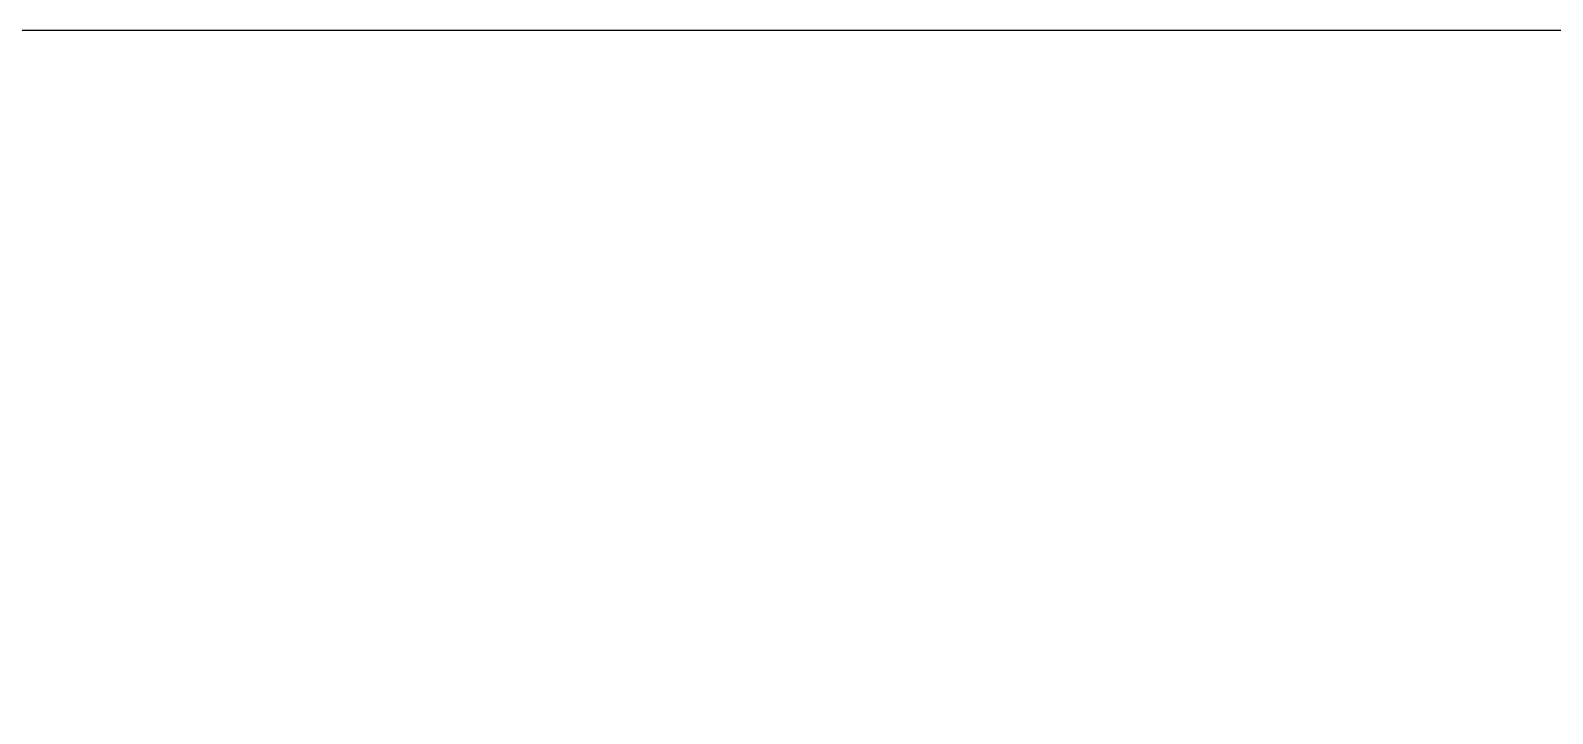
# Model space of a CAD drawing. Header units: millimetres. Extents: x 5990 to 6786, y 1103 to 1809.
# Drawn here: x 6393.6 to 6487.3, y 1577 to 1619.1 of the extents above; entities that cross this region are included whole.
import ezdxf
from ezdxf.enums import TextEntityAlignment as Align
from ezdxf.xclip import XClip

# ---------------------------------------------------------------- set-up
doc = ezdxf.new("R2010")
doc.units = ezdxf.units.MM
doc.header["$LTSCALE"] = 10
doc.header["$MEASUREMENT"] = 0
doc.header["$XCLIPFRAME"] = 2
doc.linetypes.add('PHANTOM', pattern=[2.5, 1.25, -0.25, 0.25, -0.25, 0.25, -0.25])
doc.layers.add('TZ-BASE', color=253, linetype='Continuous')
doc.layers.add('TZ-LEAL', color=1, linetype='Continuous')
doc.styles.add('PipeTools', font='GulimChe.ttf', dxfattribs={"height": 1250})

# ---------------------------------------------------------------- blocks, each defined once
blk = doc.blocks.new('JD-FJ67DH')
at = {"layer": 'TZ-BASE', "elevation": 53}
blk.add_lwpolyline([(604.374, 117.269), (587.561, 116.293), (568.196, 114.982), (559.222, 114.216), (548.022, 113.001), (534.974, 111.321), (523.559, 109.624), (509.418, 107.242), (502.361, 106.229), (498.31, 105.796), (497.257, 105.809), (495.435, 106.232), (494.733, 106.315), (492.681, 106.039), (486.069, 104.699), (466.095, 100.076), (448.39, 96.048), (421.969, 89.366), (397.575, 82.949)], dxfattribs=at)
at = {"layer": 'TZ-BASE', "flags": 128}
for points in [[(605.789, 111.82), (598.019, 111.171), (589.71, 110.456), (582.248, 109.749), (575.045, 108.996), (567.882, 108.184), (560.543, 107.244), (551.76, 106.177), (544.589, 105.279), (538.033, 104.216), (531.237, 103.27), (523.445, 101.945), (516.473, 100.838), (507.93, 99.367), (501.219, 98.151)], [(505.455, 94.976), (512.585, 96.172), (520.222, 97.532), (528.102, 98.782), (535.001, 99.902), (541.606, 100.861), (548.569, 101.763), (555.329, 102.712), (563.418, 103.725), (571.329, 104.649), (579.237, 105.533), (588.766, 106.43), (594.527, 106.911), (600.947, 107.526)]]:
    blk.add_lwpolyline(points, dxfattribs=at)
at = {"layer": 'TZ-BASE', "linetype": 'PHANTOM', "const_width": 0.3, "elevation": 0.003}
blk.add_lwpolyline([(619.801, 98.537), (522.521, 88.364), (505.345, 86.386)], dxfattribs=at)
at = {"layer": 'TZ-BASE'}
blk.add_lwpolyline([(540.747, 70.822), (545.467, 74.165), (554.786, 79.853), (563.553, 84.397), (573.589, 87.142), (583.751, 89.334), (583.751, 89.334), (604.281, 95.501), (624.571, 96.238), (644.574, 95.109), (649.323, 88.649)], dxfattribs=at)
for points in [[(350.954, 69.961, 53.917), (354.033, 70.723, 53.917), (362.525, 73.117, 53.917), (378.839, 77.439, 53.917), (391.12, 80.801, 53.777), (405.246, 84.548, 53.777), (417.788, 87.862, 53.777), (432.049, 91.647, 53.777), (447.473, 95.468, 53.777), (463.429, 99.384, 53.94), (463.429, 99.384, 53.955), (477.373, 102.798, 53.955), (487.361, 105.342, 54.768), (497.709, 107.953, 55.318), (514.709, 112.097, 56.169), (524.405, 114.543, 57.462), (534.216, 116.85, 58.182), (544.09, 119.392, 59.59), (556.341, 122.515, 61.657), (568.704, 125.401, 61.727), (576.481, 127.329, 64.212), (579.082, 127.952, 64.365)], [(579.082, 127.952, 64.814), (576.481, 127.329, 64.482), (568.704, 125.401, 63.561), (556.341, 122.515, 61.967), (544.09, 119.392, 60.349), (534.216, 116.85, 59.095), (524.405, 114.543, 58.004), (514.709, 112.097, 56.92), (506.836, 110.133, 56.239), (497.709, 107.953, 55.511), (487.361, 105.342, 54.83), (477.373, 102.798, 54.458), (463.429, 99.384, 54.071), (447.473, 95.468, 53.723), (432.049, 91.647, 53.522), (417.788, 87.862, 53.437), (405.246, 84.548, 53.537), (391.12, 80.801, 53.646), (378.839, 77.439, 53.986), (362.525, 73.117, 53.986), (354.033, 70.723, 54.149), (350.954, 69.961, 54.118)], [(402.366, 65.303, 50.093), (416.273, 69.82, 50.797), (426.415, 72.697, 50.789), (438.878, 76.082, 51.029), (453.272, 79.719, 51.145), (463.92, 82.286, 51.145), (477.193, 85.206, 51.308), (487.567, 87.413, 51.455), (500.808, 89.99, 51.896), (513.403, 92.058, 51.896), (525.887, 94.021, 51.788), (536.832, 96.071, 51.842), (547.22, 97.694, 51.919), (564.136, 99.591, 52.159), (578.661, 101.26, 52.067), (598.725, 102.947, 52.175), (612.866, 103.937, 52.43)]]:
    blk.add_polyline3d(points, dxfattribs=at)
at = {"layer": 'TZ-BASE', "color": 8, "style": 'PipeTools', "flags": 1}
for tag, rotation, oblique, width, p in [('지반고', 335.76083, 359.99992, 0.999999, (680.024, 49.703, -1173.645)), ('비고', 335.76082, 0.00016, 1.000003, (680.024, 49.703, -1173.645)), ('지반고', 232.03349, 359.99993, 1.000002, (632.517, 37.487, -1173.645)), ('비고', 232.0335, 359.99993, 1.000001, (632.517, 37.487, -1173.645)), ('지반고', 335.76082, 0.00016, 1.000003, (671.813, 31.466, -1173.645)), ('비고', 335.76082, 359.99991, 0.999999, (671.813, 31.466, -1173.645)), ('지반고', 232.0335, 359.99993, 1.000001, (648.284, 25.182, -1173.645)), ('비고', 232.0335, 359.99993, 1.000001, (648.284, 25.182, -1173.645)), ('지반고', 232.03349, 0.00007, 1.000003, (656.655, 18.65, -1173.645)), ('비고', 232.0335, 0.00009, 0.999996, (656.655, 18.65, -1173.645)), ('지반고', 335.76082, 0.00016, 1.000003, (663.602, 13.229, -1173.645)), ('비고', 335.76082, 359.99991, 0.999999, (663.602, 13.229, -1173.645)), ('지반고', 335.76082, 0.00016, 1.000003, (655.391, -5.008, -1173.645)), ('비고', 335.76082, 359.99991, 0.999999, (655.391, -5.008, -1173.645)), ('지반고', 335.76082, 359.99991, 0.999999, (647.181, -23.245, -1173.645)), ('비고', 335.76082, 359.99991, 0.999999, (647.181, -23.245, -1173.645))]:
    blk.add_attdef(tag, text='', height=0.00001, rotation=rotation, dxfattribs=dict(at, oblique=oblique, width=width)).set_placement(p, align=Align.MIDDLE_CENTER)

msp = doc.modelspace()

# ---------------------------------------------------------------- block references
at = {"layer": 'TZ-BASE'}
ref = msp.add_blockref('JD-FJ67DH', (5886.554, 1483.446), dxfattribs=at)
XClip(ref).set_block_clipping_path([(358.5818809071, 73.9502363264), (361.6070430359, -76.0592658575), (693.4538319083, -77.0310590277), (706.0197697019, 72.932785567)])

# ---------------------------------------------------------------- next in the draw order: linework, layer by layer
at = {"layer": 'TZ-LEAL'}
msp.add_lwpolyline([(5989.889, 1103.051), (6785.889, 1103.051), (6785.889, 1619.051), (5989.889, 1619.051)], close=True, dxfattribs=at)

doc.saveas('drawing.dxf')
